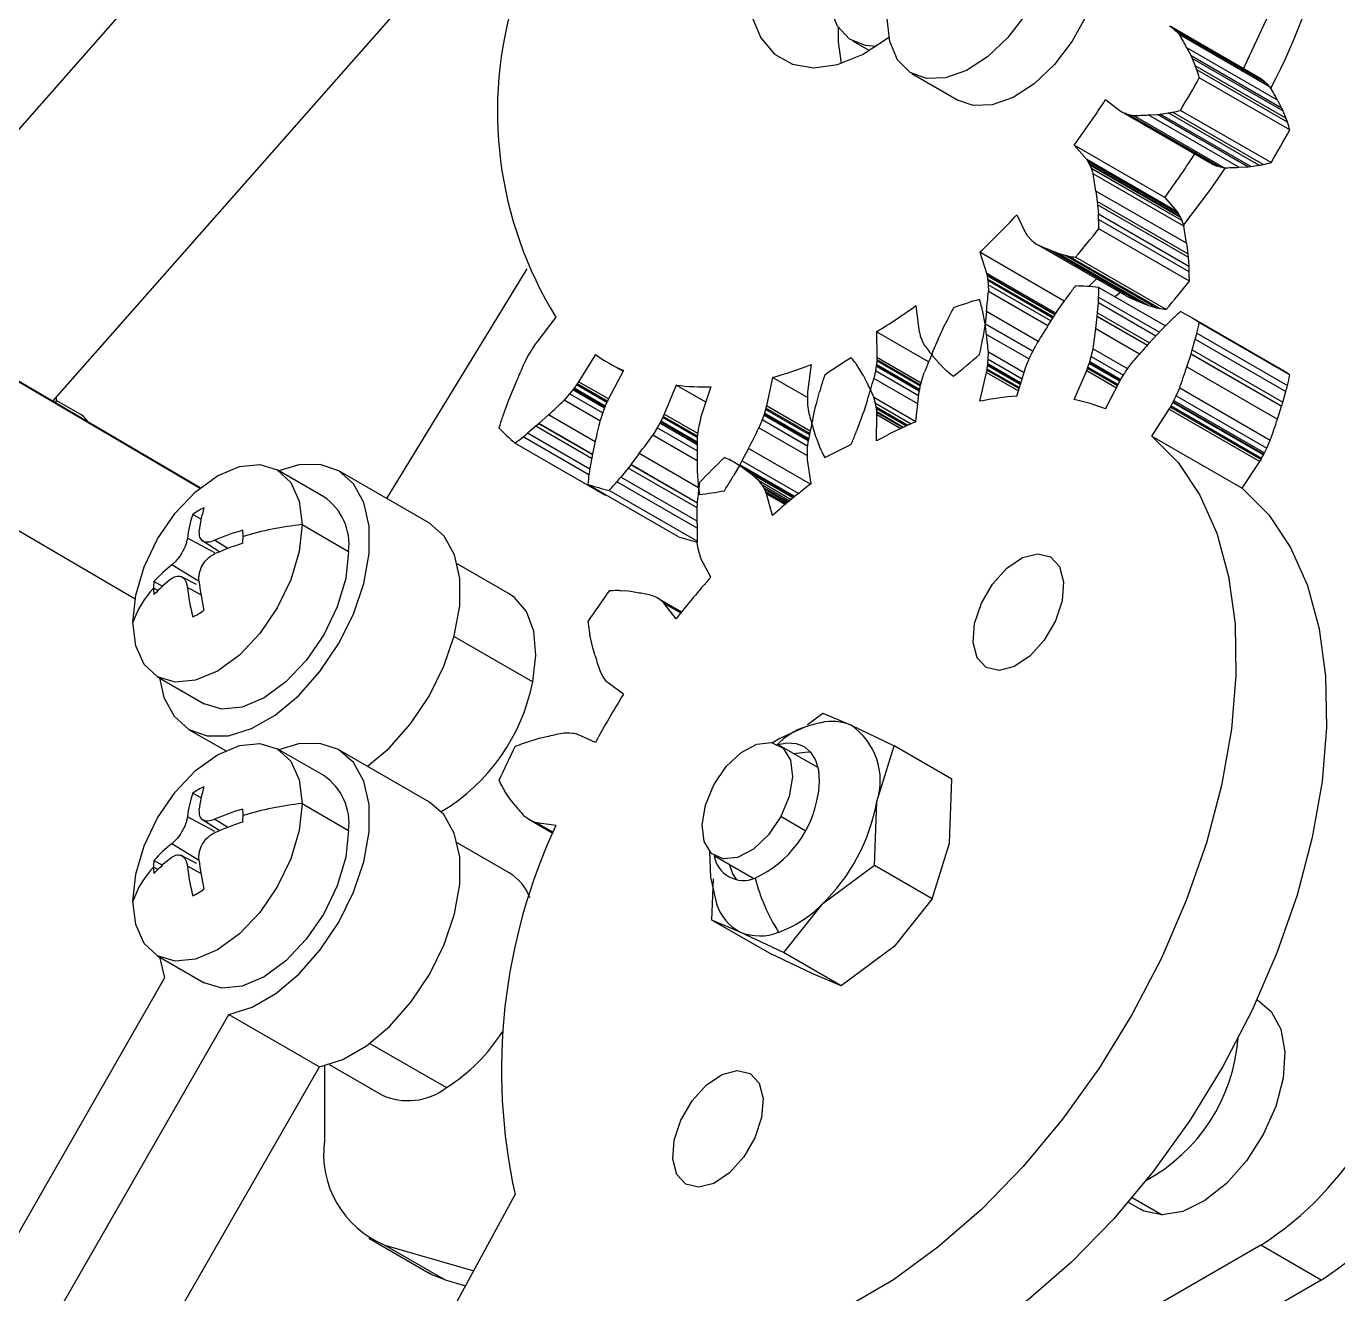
# Model space of a CAD drawing. Header units: millimetres. Extents: x 0 to 841, y 0 to 594.
# Drawn here: x 500.1 to 561.5, y 139 to 198.4 of the extents above; entities that cross this region are included whole.
import ezdxf

# ---------------------------------------------------------------- set-up
doc = ezdxf.new("R2010")
doc.units = ezdxf.units.MM

msp = doc.modelspace()

# ---------------------------------------------------------------- linework, layer by layer
at = {"color": 7, "linetype": 'Continuous', "lineweight": 25}
for p, q in [((512.016, 207.453), (492.911, 185.775)), ((519.964, 201.944), (501.349, 180.824)), ((553.635, 198.402), (553.697, 198.37)), ((553.697, 198.37), (553.726, 198.352)), ((557.94, 195.921), (553.697, 198.37)), ((553.726, 198.352), (553.816, 198.288)), ((557.968, 195.903), (553.726, 198.352)), ((553.816, 198.288), (553.831, 198.276)), ((558.058, 195.839), (553.816, 198.288)), ((553.831, 198.276), (553.862, 198.25)), ((558.074, 195.827), (553.831, 198.276)), ((553.862, 198.25), (553.969, 198.154)), ((558.105, 195.801), (553.862, 198.25)), ((553.969, 198.154), (553.97, 198.153)), ((558.212, 195.705), (553.969, 198.154)), ((553.97, 198.153), (554.133, 197.978)), ((558.213, 195.704), (553.97, 198.153)), ((558.376, 195.529), (554.133, 197.978)), ((538.806, 197.701), (539.602, 197.242)), ((554.467, 197.372), (554.662, 196.999)), ((558.71, 194.923), (554.467, 197.372)), ((554.662, 196.999), (554.664, 196.994)), ((558.905, 194.549), (554.662, 196.999)), ((554.664, 196.994), (554.717, 196.872)), ((558.907, 194.545), (554.664, 196.994)), ((554.717, 196.872), (554.862, 196.528)), ((558.959, 194.423), (554.717, 196.872)), ((559.105, 194.079), (554.862, 196.528)), ((541.597, 196.167), (543.779, 194.908)), ((559.177, 193.886), (554.935, 196.335)), ((559.292, 193.524), (555.049, 195.974)), ((557.94, 195.921), (557.968, 195.903)), ((557.968, 195.903), (558.058, 195.839)), ((558.058, 195.839), (558.074, 195.827)), ((558.074, 195.827), (558.105, 195.801)), ((558.105, 195.801), (558.212, 195.705)), ((558.212, 195.705), (558.213, 195.704)), ((558.213, 195.704), (558.376, 195.529)), ((550.663, 194.951), (551.348, 194.415)), ((558.71, 194.923), (558.905, 194.549)), ((551.348, 194.415), (551.407, 194.378)), ((551.407, 194.378), (551.437, 194.363)), ((555.65, 191.929), (551.407, 194.378)), ((551.437, 194.363), (551.539, 194.319)), ((555.68, 191.913), (551.437, 194.363)), ((551.539, 194.319), (551.557, 194.311)), ((555.781, 191.869), (551.539, 194.319)), ((551.557, 194.311), (551.595, 194.298)), ((555.8, 191.862), (551.557, 194.311)), ((551.595, 194.298), (551.733, 194.255)), ((555.838, 191.849), (551.595, 194.298)), ((551.733, 194.255), (551.734, 194.255)), ((555.975, 191.806), (551.733, 194.255)), ((551.734, 194.255), (551.969, 194.205)), ((555.976, 191.806), (551.734, 194.255)), ((556.211, 191.756), (551.969, 194.205)), ((552.663, 194.228), (553.086, 194.252)), ((556.906, 191.779), (552.663, 194.228)), ((553.086, 194.252), (553.091, 194.252)), ((557.329, 191.802), (553.086, 194.252)), ((553.091, 194.252), (553.224, 194.269)), ((557.334, 191.803), (553.091, 194.252)), ((553.224, 194.269), (553.596, 194.321)), ((557.466, 191.82), (553.224, 194.269)), ((557.838, 191.871), (553.596, 194.321)), ((558.042, 191.907), (553.799, 194.357)), ((558.414, 191.994), (554.171, 194.443)), ((558.905, 194.549), (558.907, 194.545)), ((558.907, 194.545), (558.959, 194.423)), ((558.959, 194.423), (559.105, 194.079)), ((549.187, 192.811), (549.777, 192.137)), ((553.43, 190.362), (549.187, 192.811)), ((549.777, 192.137), (549.82, 192.076)), ((554.02, 189.687), (549.777, 192.137)), ((549.82, 192.076), (549.839, 192.045)), ((554.063, 189.627), (549.82, 192.076)), ((549.839, 192.045), (549.897, 191.938)), ((554.082, 189.595), (549.839, 192.045)), ((549.897, 191.938), (549.907, 191.918)), ((554.14, 189.488), (549.897, 191.938)), ((549.907, 191.918), (549.926, 191.877)), ((554.15, 189.469), (549.907, 191.918)), ((549.926, 191.877), (549.99, 191.728)), ((554.169, 189.428), (549.926, 191.877)), ((549.99, 191.728), (549.991, 191.727)), ((554.233, 189.279), (549.99, 191.728)), ((549.991, 191.727), (550.081, 191.468)), ((554.233, 189.278), (549.991, 191.727)), ((555.65, 191.929), (555.68, 191.913)), ((555.68, 191.913), (555.781, 191.869)), ((555.781, 191.869), (555.8, 191.862)), ((555.8, 191.862), (555.838, 191.849)), ((555.838, 191.849), (555.975, 191.806)), ((555.975, 191.806), (555.976, 191.806)), ((555.976, 191.806), (556.211, 191.756)), ((556.906, 191.779), (557.329, 191.802)), ((557.329, 191.802), (557.334, 191.803)), ((557.334, 191.803), (557.466, 191.82)), ((557.466, 191.82), (557.838, 191.871)), ((554.324, 189.018), (550.081, 191.468)), ((550.207, 190.665), (550.276, 190.175)), ((554.45, 188.216), (550.207, 190.665)), ((508.245, 176.738), (486.036, 189.769)), ((550.276, 190.175), (550.276, 190.169)), ((554.518, 187.726), (550.276, 190.175)), ((550.276, 190.169), (550.289, 190.013)), ((554.519, 187.72), (550.276, 190.169)), ((550.289, 190.013), (550.324, 189.576)), ((554.532, 187.564), (550.289, 190.013)), ((553.43, 190.362), (554.02, 189.687)), ((546.502, 189.548), (546.932, 188.68)), ((554.567, 187.126), (550.324, 189.576)), ((554.579, 186.885), (550.337, 189.334)), ((554.02, 189.687), (554.063, 189.627)), ((554.063, 189.627), (554.082, 189.595)), ((554.082, 189.595), (554.14, 189.488)), ((554.14, 189.488), (554.15, 189.469)), ((554.15, 189.469), (554.169, 189.428)), ((554.169, 189.428), (554.233, 189.279)), ((554.233, 189.279), (554.233, 189.278)), ((554.233, 189.278), (554.324, 189.018)), ((546.932, 188.68), (546.972, 188.614)), ((546.972, 188.614), (546.992, 188.586)), ((546.992, 188.586), (547.065, 188.496)), ((554.585, 186.44), (550.343, 188.889)), ((547.065, 188.496), (547.078, 188.48)), ((547.078, 188.48), (547.106, 188.45)), ((547.106, 188.45), (547.208, 188.347)), ((547.208, 188.347), (547.209, 188.347)), ((547.209, 188.347), (547.389, 188.196)), ((551.632, 185.747), (547.389, 188.196)), ((547.963, 187.939), (548.315, 187.793)), ((552.206, 185.49), (547.963, 187.939)), ((554.45, 188.216), (554.518, 187.726)), ((508.273, 176.761), (490.279, 187.319)), ((544.772, 187.793), (545.09, 186.811)), ((548.729, 185.509), (544.772, 187.793)), ((548.315, 187.793), (548.32, 187.791)), ((552.558, 185.344), (548.315, 187.793)), ((548.32, 187.791), (548.432, 187.757)), ((552.562, 185.342), (548.32, 187.791)), ((548.432, 187.757), (548.749, 187.662)), ((552.675, 185.307), (548.432, 187.757)), ((552.992, 185.212), (548.749, 187.662)), ((553.167, 185.169), (548.925, 187.618)), ((553.493, 185.113), (549.25, 187.562)), ((554.518, 187.726), (554.519, 187.72)), ((554.519, 187.72), (554.532, 187.564)), ((554.532, 187.564), (554.567, 187.126)), ((517.003, 176.258), (523.581, 187.02)), ((545.09, 186.811), (545.111, 186.727)), ((548.336, 184.937), (545.09, 186.811)), ((545.111, 186.727), (545.119, 186.685)), ((548.302, 184.885), (545.111, 186.727)), ((545.119, 186.685), (545.14, 186.543)), ((548.284, 184.857), (545.119, 186.685)), ((545.14, 186.543), (545.143, 186.518)), ((545.143, 186.518), (545.149, 186.465)), ((548.213, 184.746), (545.143, 186.518)), ((545.149, 186.465), (545.165, 186.275)), ((548.19, 184.709), (545.149, 186.465)), ((545.165, 186.275), (545.165, 186.273)), ((548.106, 184.577), (545.165, 186.275)), ((545.165, 186.273), (545.176, 185.951)), ((548.105, 184.576), (545.165, 186.273)), ((550.343, 186.15), (553.468, 184.346)), ((547.958, 184.345), (545.176, 185.951)), ((548.432, 185.077), (548.749, 185.538)), ((551.342, 185.914), (551.113, 185.705)), ((552.206, 185.49), (552.558, 185.344)), ((541.777, 185.295), (541.918, 184.164)), ((544.992, 184.595), (544.913, 185)), ((545.083, 185.017), (545.02, 184.45)), ((547.963, 184.354), (548.315, 184.906)), ((548.315, 184.906), (548.32, 184.913)), ((548.32, 184.913), (548.432, 185.077)), ((550.276, 184.794), (550.289, 184.965)), ((550.289, 184.965), (550.324, 185.443)), ((552.558, 185.344), (552.562, 185.342)), ((552.562, 185.342), (552.675, 185.307)), ((552.675, 185.307), (552.992, 185.212)), ((483.024, 184.579), (505.221, 171.555)), ((524.926, 184.758), (524.03, 183.591)), ((542.921, 183.932), (543.157, 184.438)), ((544.992, 184.267), (544.913, 183.771)), ((545.019, 184.45), (544.992, 184.595)), ((545.019, 184.443), (544.992, 184.267)), ((545.02, 184.45), (545.019, 184.443)), ((545.02, 184.444), (545.019, 184.45)), ((547.252, 183.161), (545.02, 184.45)), ((545.083, 183.95), (545.02, 184.444)), ((545.02, 184.444), (547.25, 183.157)), ((550.207, 184.218), (550.276, 184.788)), ((550.276, 184.788), (550.276, 184.794)), ((550.276, 184.794), (552.619, 183.442)), ((550.276, 184.788), (552.615, 183.437)), ((553.224, 184.097), (553.596, 184.475)), ((558.786, 182.364), (554.543, 184.813)), ((555.049, 184.5), (559.292, 182.051)), ((539.933, 184.067), (539.954, 182.858)), ((542.376, 182.657), (539.933, 184.067)), ((541.918, 184.164), (541.934, 184.077)), ((541.934, 184.077), (541.944, 184.036)), ((541.944, 184.036), (541.981, 183.908)), ((541.981, 183.908), (541.988, 183.886)), ((541.988, 183.886), (542.004, 183.841)), ((542.004, 183.841), (542.063, 183.687)), ((542.063, 183.687), (542.063, 183.685)), ((542.063, 183.685), (542.174, 183.447)), ((542.581, 183.149), (542.834, 183.744)), ((542.834, 183.744), (542.837, 183.751)), ((542.837, 183.751), (542.921, 183.932)), ((552.663, 183.491), (553.086, 183.956)), ((553.086, 183.956), (553.091, 183.961)), ((553.091, 183.961), (553.224, 184.097)), ((554.717, 183.218), (554.862, 183.73)), ((554.862, 183.73), (559.105, 181.28)), ((554.935, 184.006), (559.177, 181.557)), ((523.772, 183.196), (523.648, 182.984)), ((523.808, 183.255), (523.772, 183.196)), ((523.826, 183.284), (523.808, 183.255)), ((523.928, 183.444), (523.826, 183.284)), ((523.96, 183.492), (523.928, 183.444)), ((524.03, 183.591), (523.96, 183.492)), ((526.776, 183.001), (525.991, 181.729)), ((545.165, 182.788), (545.176, 183.123)), ((545.176, 183.123), (546.849, 182.158)), ((547.106, 182.852), (547.208, 183.073)), ((547.208, 183.073), (547.209, 183.075)), ((547.209, 183.075), (547.389, 183.433)), ((549.991, 182.907), (550.081, 183.27)), ((550.081, 183.27), (551.697, 182.338)), ((554.467, 182.429), (554.662, 183.028)), ((554.662, 183.028), (554.664, 183.035)), ((554.662, 183.028), (558.905, 180.579)), ((554.664, 183.035), (554.717, 183.218)), ((554.664, 183.035), (558.907, 180.586)), ((554.717, 183.218), (558.959, 180.769)), ((523.647, 182.983), (523.455, 182.63)), ((523.648, 182.984), (523.647, 182.983)), ((527.358, 182.631), (528.071, 182.22)), ((536.872, 182.536), (536.711, 181.235)), ((539.252, 182.138), (539.067, 182.438)), ((539.918, 182.453), (539.884, 182.237)), ((539.926, 182.513), (539.918, 182.453)), ((541.94, 181.285), (539.918, 182.453)), ((539.929, 182.543), (539.926, 182.513)), ((541.952, 181.343), (539.926, 182.513)), ((539.946, 182.707), (539.929, 182.543)), ((539.95, 182.756), (539.946, 182.707)), ((541.993, 181.526), (539.946, 182.707)), ((539.954, 182.858), (539.95, 182.756)), ((542.004, 181.571), (539.95, 182.756)), ((542.028, 181.661), (539.954, 182.858)), ((542.581, 182.93), (542.834, 182.626)), ((542.834, 182.626), (542.837, 182.623)), ((542.837, 182.623), (542.921, 182.539)), ((542.921, 182.539), (543.157, 182.305)), ((545.119, 182.323), (545.14, 182.489)), ((545.14, 182.489), (545.143, 182.519)), ((545.143, 182.519), (545.149, 182.578)), ((545.143, 182.519), (546.682, 181.63)), ((545.149, 182.578), (545.165, 182.787)), ((545.149, 182.578), (546.699, 181.683)), ((545.165, 182.787), (545.165, 182.788)), ((545.165, 182.788), (546.758, 181.869)), ((545.165, 182.787), (546.757, 181.868)), ((546.502, 181.057), (546.932, 182.422)), ((546.932, 182.422), (546.972, 182.533)), ((546.972, 182.533), (546.992, 182.586)), ((546.992, 182.586), (547.065, 182.759)), ((547.065, 182.759), (547.078, 182.79)), ((547.078, 182.79), (547.106, 182.852)), ((549.82, 182.361), (549.839, 182.414)), ((549.839, 182.414), (549.897, 182.588)), ((549.839, 182.414), (551.251, 181.599)), ((549.897, 182.588), (549.907, 182.619)), ((549.907, 182.619), (549.926, 182.682)), ((549.907, 182.619), (551.348, 181.787)), ((549.926, 182.682), (549.99, 182.905)), ((549.926, 182.682), (551.38, 181.842)), ((549.99, 182.905), (549.991, 182.907)), ((549.99, 182.905), (551.497, 182.035)), ((549.991, 182.907), (551.497, 182.037)), ((551.595, 182.188), (551.733, 182.389)), ((551.733, 182.389), (551.734, 182.391)), ((551.734, 182.391), (551.969, 182.712)), ((554.467, 182.429), (558.71, 179.98)), ((528.091, 182.256), (527.39, 180.936)), ((535.063, 181.935), (534.785, 180.596)), ((536.701, 180.99), (535.063, 181.935)), ((539.318, 182.03), (539.252, 182.138)), ((539.32, 182.026), (539.318, 182.03)), ((539.511, 181.647), (539.32, 182.026)), ((539.884, 182.235), (539.815, 181.876)), ((541.868, 180.691), (539.815, 181.876)), ((539.884, 182.237), (539.884, 182.235)), ((541.909, 181.068), (539.884, 182.237)), ((541.909, 181.067), (539.884, 182.235)), ((542.004, 181.571), (542.063, 181.793)), ((542.063, 181.795), (542.174, 182.162)), ((542.063, 181.793), (542.063, 181.795)), ((544.772, 180.815), (545.09, 182.164)), ((545.09, 182.164), (545.111, 182.272)), ((545.09, 182.164), (546.58, 181.304)), ((545.111, 182.272), (545.119, 182.323)), ((545.111, 182.272), (546.612, 181.406)), ((545.119, 182.323), (546.627, 181.453)), ((549.187, 180.895), (549.777, 182.25)), ((549.777, 182.25), (549.82, 182.361)), ((549.777, 182.25), (551.172, 181.445)), ((549.82, 182.361), (551.226, 181.549)), ((550.663, 180.458), (551.348, 181.785)), ((551.348, 181.785), (551.407, 181.891)), ((551.407, 181.891), (551.437, 181.941)), ((551.437, 181.941), (551.539, 182.102)), ((551.539, 182.102), (551.557, 182.131)), ((551.557, 182.131), (551.595, 182.188)), ((523.032, 181.645), (522.782, 181.049)), ((525.564, 181.162), (525.31, 180.868)), ((525.565, 181.164), (525.564, 181.162)), ((527.112, 180.269), (525.564, 181.162)), ((525.715, 181.35), (525.565, 181.164)), ((527.112, 180.27), (525.565, 181.164)), ((525.757, 181.404), (525.715, 181.35)), ((527.197, 180.495), (525.715, 181.35)), ((525.778, 181.43), (525.757, 181.404)), ((527.222, 180.558), (525.757, 181.404)), ((525.89, 181.581), (525.778, 181.43)), ((525.923, 181.628), (525.89, 181.581)), ((527.308, 180.763), (525.89, 181.581)), ((525.991, 181.729), (525.923, 181.628)), ((527.331, 180.815), (525.923, 181.628)), ((527.384, 180.924), (525.991, 181.729)), ((530.555, 181.57), (530.001, 180.209)), ((531.944, 180.768), (530.555, 181.57)), ((532.183, 181.495), (531.734, 180.129)), ((536.711, 181.235), (536.703, 181.132)), ((537.135, 180.753), (537.272, 181.263)), ((541.918, 181.148), (541.934, 181.255)), ((541.934, 181.255), (541.944, 181.307)), ((541.944, 181.307), (541.981, 181.478)), ((541.981, 181.478), (541.988, 181.508)), ((541.988, 181.508), (542.004, 181.571)), ((553.97, 181.074), (554.133, 181.438)), ((554.133, 181.438), (558.376, 178.989)), ((558.959, 180.769), (559.105, 181.28)), ((502.679, 180.19), (501.532, 180.852)), ((522.71, 180.859), (522.517, 180.346)), ((522.78, 181.042), (522.71, 180.859)), ((522.782, 181.049), (522.78, 181.042)), ((526.987, 179.899), (525.31, 180.868)), ((527.227, 180.571), (527.202, 180.508)), ((527.24, 180.602), (527.227, 180.571)), ((527.313, 180.775), (527.24, 180.602)), ((527.337, 180.827), (527.313, 180.775)), ((527.39, 180.936), (527.337, 180.827)), ((534.785, 180.596), (534.757, 180.486)), ((536.831, 179.414), (534.785, 180.596)), ((536.702, 181.083), (536.701, 180.927)), ((536.701, 180.927), (536.701, 180.9)), ((536.701, 180.9), (536.703, 180.844)), ((536.703, 181.132), (536.702, 181.083)), ((536.703, 180.844), (536.713, 180.65)), ((536.713, 180.65), (536.713, 180.649)), ((536.713, 180.649), (536.746, 180.341)), ((536.953, 179.973), (537.086, 180.564)), ((537.086, 180.564), (537.087, 180.571)), ((537.087, 180.571), (537.135, 180.753)), ((539.511, 180.887), (539.32, 180.288)), ((539.884, 180.729), (539.815, 181.008)), ((539.815, 181.008), (541.779, 179.873)), ((539.884, 180.728), (539.884, 180.729)), ((539.884, 180.729), (541.56, 179.762)), ((539.918, 180.55), (539.884, 180.728)), ((539.884, 180.728), (541.559, 179.761)), ((539.926, 180.5), (539.918, 180.55)), ((539.918, 180.55), (541.405, 179.692)), ((541.777, 179.856), (541.918, 181.148)), ((553.635, 180.439), (553.697, 180.543)), ((553.697, 180.543), (553.726, 180.594)), ((553.697, 180.543), (557.94, 178.094)), ((553.726, 180.594), (553.816, 180.762)), ((553.726, 180.594), (557.968, 178.144)), ((553.816, 180.762), (553.831, 180.792)), ((553.816, 180.762), (558.058, 178.312)), ((553.831, 180.792), (553.862, 180.853)), ((553.831, 180.792), (558.074, 178.342)), ((553.862, 180.853), (553.969, 181.073)), ((553.862, 180.853), (558.105, 178.404)), ((553.969, 181.073), (553.97, 181.074)), ((553.969, 181.073), (558.212, 178.623)), ((553.97, 181.074), (558.213, 178.625)), ((558.71, 179.98), (558.905, 180.579)), ((558.905, 180.579), (558.907, 180.586)), ((558.907, 180.586), (558.959, 180.769)), ((524.578, 180.177), (524.133, 179.766)), ((527.117, 180.283), (526.991, 179.915)), ((527.202, 180.508), (527.117, 180.285)), ((527.117, 180.285), (527.117, 180.283)), ((529.926, 180.047), (529.839, 179.878)), ((529.951, 180.099), (529.926, 180.047)), ((531.544, 179.114), (529.926, 180.047)), ((530.001, 180.209), (529.951, 180.099)), ((531.55, 179.176), (529.951, 180.099)), ((531.568, 179.304), (530.001, 180.209)), ((531.689, 179.966), (531.65, 179.795)), ((531.702, 180.019), (531.689, 179.966)), ((531.734, 180.129), (531.702, 180.019)), ((534.576, 179.939), (534.431, 179.573)), ((534.656, 180.165), (534.576, 179.941)), ((534.576, 179.941), (534.576, 179.939)), ((536.718, 178.705), (534.576, 179.941)), ((536.718, 178.703), (534.576, 179.939)), ((534.678, 180.228), (534.656, 180.165)), ((536.742, 178.961), (534.656, 180.165)), ((534.688, 180.259), (534.678, 180.228)), ((536.752, 179.031), (534.678, 180.228)), ((534.742, 180.433), (534.688, 180.259)), ((534.757, 180.486), (534.742, 180.433)), ((536.796, 179.247), (534.742, 180.433)), ((536.808, 179.302), (534.757, 180.486)), ((539.252, 180.098), (539.067, 179.584)), ((539.318, 180.281), (539.252, 180.098)), ((539.32, 180.288), (539.318, 180.281)), ((539.929, 180.474), (539.926, 180.5)), ((539.926, 180.5), (541.36, 179.672)), ((539.946, 180.33), (539.929, 180.474)), ((539.933, 178.954), (539.954, 180.188)), ((539.95, 180.285), (539.946, 180.33)), ((539.946, 180.33), (541.207, 179.602)), ((539.954, 180.188), (539.95, 180.285)), ((539.95, 180.285), (541.166, 179.583)), ((539.954, 180.188), (541.076, 179.54)), ((552.822, 179.187), (553.635, 180.439)), ((553.635, 180.439), (557.877, 177.99)), ((523.99, 179.644), (523.602, 179.315)), ((524.128, 179.762), (523.99, 179.644)), ((524.133, 179.766), (524.128, 179.762)), ((526.631, 178.317), (524.128, 179.762)), ((526.632, 178.324), (524.133, 179.766)), ((529.67, 179.572), (529.462, 179.227)), ((529.671, 179.573), (529.67, 179.572)), ((531.535, 178.495), (529.67, 179.572)), ((529.791, 179.787), (529.671, 179.573)), ((531.535, 178.497), (529.671, 179.573)), ((529.824, 179.848), (529.791, 179.787)), ((531.538, 178.779), (529.791, 179.787)), ((529.839, 179.878), (529.824, 179.848)), ((531.539, 178.858), (529.824, 179.848)), ((531.593, 179.483), (531.544, 179.131)), ((531.632, 179.703), (531.593, 179.485)), ((531.593, 179.485), (531.593, 179.483)), ((531.644, 179.764), (531.632, 179.703)), ((531.65, 179.795), (531.644, 179.764)), ((536.701, 178.262), (534.431, 179.573)), ((536.953, 179.607), (537.086, 179.17)), ((527.25, 176.403), (523.008, 178.852)), ((526.766, 178.938), (526.637, 178.348)), ((531.536, 178.03), (529.462, 179.227)), ((536.713, 178.655), (536.746, 179)), ((537.086, 179.17), (537.087, 179.165)), ((537.087, 179.165), (537.135, 179.038)), ((537.135, 179.038), (537.272, 178.686)), ((552.822, 179.187), (557.064, 176.738)), ((558.213, 178.625), (558.376, 178.989)), ((526.604, 178.163), (526.516, 177.664)), ((526.636, 178.341), (526.604, 178.163)), ((526.637, 178.348), (526.636, 178.341)), ((528.825, 178.364), (528.436, 177.847)), ((531.535, 178.239), (531.537, 177.704)), ((533.941, 178.607), (533.639, 178.026)), ((536.701, 178.39), (536.703, 178.447)), ((536.701, 178.362), (536.701, 178.39)), ((536.702, 178.207), (536.701, 178.362)), ((536.703, 178.16), (536.702, 178.207)), ((536.703, 178.447), (536.713, 178.653)), ((536.711, 178.066), (536.703, 178.16)), ((536.713, 178.653), (536.713, 178.655)), ((557.877, 177.99), (557.94, 178.094)), ((557.94, 178.094), (557.968, 178.144)), ((557.968, 178.144), (558.058, 178.312)), ((558.058, 178.312), (558.074, 178.342)), ((558.074, 178.342), (558.105, 178.404)), ((558.105, 178.404), (558.212, 178.623)), ((558.212, 178.623), (558.213, 178.625)), ((514.06, 176.34), (511.879, 177.6)), ((519.003, 175.104), (514.76, 177.553)), ((528.308, 177.688), (527.962, 177.262)), ((528.431, 177.841), (528.308, 177.688)), ((528.436, 177.847), (528.431, 177.841)), ((531.559, 176.036), (528.431, 177.841)), ((531.559, 176.044), (528.436, 177.847)), ((531.537, 177.704), (531.537, 177.698)), ((531.537, 177.698), (531.546, 177.539)), ((531.546, 177.539), (531.571, 177.096)), ((533.537, 177.792), (533.26, 177.963)), ((533.537, 177.844), (533.26, 177.354)), ((533.635, 178.019), (533.537, 177.844)), ((533.635, 177.731), (533.537, 177.792)), ((533.639, 178.026), (533.635, 178.019)), ((536.282, 176.491), (533.635, 178.019)), ((533.639, 177.728), (533.635, 177.731)), ((533.635, 177.731), (536.074, 176.323)), ((536.288, 176.496), (533.639, 178.026)), ((533.941, 177.495), (533.639, 177.728)), ((533.639, 177.728), (536.073, 176.323)), ((536.872, 176.951), (536.711, 178.066)), ((557.064, 176.738), (557.877, 177.99)), ((530.661, 174.471), (526.418, 176.92)), ((534.576, 176.896), (534.431, 177.096)), ((534.431, 177.096), (535.948, 176.22)), ((534.576, 176.895), (534.576, 176.896)), ((534.576, 176.896), (535.865, 176.152)), ((534.656, 176.763), (534.576, 176.895)), ((534.576, 176.895), (535.865, 176.151)), ((531.543, 174.261), (527.421, 176.641)), ((531.546, 175.798), (531.571, 176.271)), ((534.678, 176.725), (534.656, 176.763)), ((534.656, 176.763), (535.804, 176.101)), ((534.688, 176.706), (534.678, 176.725)), ((534.678, 176.725), (535.786, 176.086)), ((534.742, 176.594), (534.688, 176.706)), ((534.757, 176.559), (534.742, 176.594)), ((534.742, 176.594), (535.719, 176.03)), ((534.785, 176.481), (534.757, 176.559)), ((534.757, 176.559), (535.701, 176.014)), ((535.063, 175.463), (534.785, 176.481)), ((534.785, 176.481), (535.657, 175.977)), ((531.537, 175.629), (531.546, 175.798)), ((531.537, 175.623), (531.537, 175.629)), ((508.333, 175.278), (507.92, 175.514)), ((513.039, 175.036), (515.22, 173.776)), ((531.535, 175.086), (531.537, 175.623)), ((508.341, 174.305), (509.186, 173.768)), ((531.593, 173.908), (531.544, 174.204)), ((531.593, 173.907), (531.593, 173.908)), ((531.632, 173.734), (531.593, 173.907)), ((522.745, 171.788), (520.306, 173.197)), ((531.644, 173.686), (531.632, 173.734)), ((531.65, 173.664), (531.644, 173.686)), ((531.689, 173.537), (531.65, 173.664)), ((531.702, 173.499), (531.689, 173.537)), ((531.734, 173.425), (531.702, 173.499)), ((532.183, 172.578), (531.734, 173.425)), ((508.101, 172.226), (507.391, 172.596)), ((506.519, 172.131), (506.105, 172.371)), ((528.308, 171.911), (527.962, 171.938)), ((528.431, 171.9), (528.308, 171.911)), ((528.436, 171.9), (528.431, 171.9)), ((528.825, 171.832), (528.436, 171.9)), ((529.67, 171.599), (529.462, 171.704)), ((529.671, 171.599), (529.67, 171.599)), ((529.791, 171.524), (529.671, 171.599)), ((529.671, 171.599), (530.807, 170.943)), ((529.824, 171.501), (529.791, 171.524)), ((529.791, 171.524), (530.803, 170.939)), ((529.839, 171.489), (529.824, 171.501)), ((529.824, 171.501), (530.802, 170.937)), ((529.926, 171.42), (529.839, 171.489)), ((529.951, 171.397), (529.926, 171.42)), ((529.926, 171.42), (530.79, 170.922)), ((530.001, 171.345), (529.951, 171.397)), ((529.951, 171.397), (530.785, 170.916)), ((530.555, 170.624), (530.001, 171.345)), ((530.001, 171.345), (530.772, 170.9)), ((526.604, 169.468), (526.516, 169.866)), ((526.636, 169.327), (526.604, 169.468)), ((526.637, 169.321), (526.636, 169.327)), ((526.766, 168.881), (526.637, 169.321)), ((506.279, 167.9), (508.461, 166.641)), ((527.117, 167.941), (526.991, 168.163)), ((527.117, 167.94), (527.117, 167.941)), ((527.202, 167.814), (527.117, 167.94)), ((527.227, 167.78), (527.202, 167.814)), ((527.24, 167.764), (527.227, 167.78)), ((527.313, 167.676), (527.24, 167.764)), ((527.337, 167.65), (527.313, 167.676)), ((527.39, 167.603), (527.337, 167.65)), ((528.091, 167.092), (527.39, 167.603)), ((536.699, 165.664), (537.418, 166.197)), ((537.418, 166.197), (538.744, 165.634)), ((507.761, 165.428), (509.451, 164.452)), ((525.564, 165.268), (525.31, 165.27)), ((525.565, 165.268), (525.564, 165.268)), ((525.715, 165.255), (525.565, 165.268)), ((525.757, 165.251), (525.715, 165.255)), ((525.778, 165.247), (525.757, 165.251)), ((525.89, 165.226), (525.778, 165.247)), ((525.923, 165.217), (525.89, 165.226)), ((525.991, 165.195), (525.923, 165.217)), ((526.776, 164.83), (525.991, 165.195)), ((538.744, 165.634), (540.765, 164.671)), ((523.99, 164.97), (523.602, 164.851)), ((524.128, 165.011), (523.99, 164.97)), ((524.133, 165.012), (524.128, 165.011)), ((524.578, 165.115), (524.133, 165.012)), ((537.194, 163.653), (535.388, 164.695)), ((539.957, 162.068), (540.765, 164.671)), ((543.464, 163.112), (540.765, 164.671)), ((514.06, 163.276), (511.879, 164.535)), ((519.003, 162.039), (514.76, 164.488)), ((543.351, 160.108), (543.464, 163.112)), ((508.333, 162.213), (507.92, 162.45)), ((522.71, 162.277), (522.517, 162.567)), ((522.78, 162.174), (522.71, 162.277)), ((522.782, 162.17), (522.78, 162.174)), ((523.032, 161.862), (522.782, 162.17)), ((513.039, 161.971), (515.22, 160.712)), ((539.844, 159.064), (539.957, 162.068)), ((508.341, 161.24), (509.186, 160.703)), ((523.647, 161.235), (523.455, 161.366)), ((523.648, 161.234), (523.647, 161.235)), ((523.772, 161.166), (523.648, 161.234)), ((523.648, 161.234), (524.781, 160.58)), ((523.808, 161.148), (523.772, 161.166)), ((523.772, 161.166), (524.782, 160.583)), ((523.826, 161.14), (523.808, 161.148)), ((523.808, 161.148), (524.783, 160.585)), ((523.928, 161.098), (523.826, 161.14)), ((523.96, 161.087), (523.928, 161.098)), ((523.928, 161.098), (524.79, 160.601)), ((524.03, 161.069), (523.96, 161.087)), ((523.96, 161.087), (524.792, 160.607)), ((524.926, 160.936), (524.03, 161.069)), ((524.03, 161.069), (524.799, 160.625)), ((522.745, 158.724), (520.306, 160.132)), ((542.544, 157.505), (543.351, 160.108)), ((506.519, 159.066), (506.105, 159.307)), ((508.101, 159.161), (507.391, 159.532)), ((532.388, 159.499), (534.194, 158.456)), ((539.844, 159.064), (537.363, 157.224)), ((542.544, 157.505), (539.844, 159.064)), ((532.231, 156.51), (532.303, 158.435)), ((537.363, 157.224), (535.577, 154.983)), ((542.544, 157.505), (540.757, 155.265)), ((534.93, 154.951), (532.231, 156.51)), ((533.557, 155.947), (532.231, 156.51)), ((535.577, 154.983), (533.557, 155.947)), ((506.279, 154.835), (508.461, 153.576)), ((506.36, 154.788), (506.605, 153.797)), ((536.951, 153.988), (534.93, 154.951)), ((538.277, 153.425), (535.577, 154.983)), ((540.757, 155.265), (538.277, 153.425)), ((506.605, 153.797), (483.024, 112.736)), ((538.277, 153.425), (536.951, 153.988)), ((557.901, 152.658), (557.74, 152.751)), ((486.036, 111.024), (509.617, 152.085)), ((509.617, 152.085), (513.859, 149.636)), ((490.279, 108.575), (513.859, 149.636)), ((514.089, 149.683), (514.089, 146.179)), ((514.306, 149.739), (516.746, 148.331)), ((505.561, 111.409), (523.013, 143.656)), ((551.721, 143.293), (552.301, 142.958)), ((516.16, 141.601), (518.989, 139.968)), ((516.917, 141.279), (521.077, 140.078)), ((516.917, 141.279), (519.746, 139.647)), ((557.929, 141.276), (538.13, 129.846)), ((560.758, 139.643), (557.929, 141.276)), ((519.746, 139.647), (520.695, 139.372)), ((560.758, 139.643), (540.959, 128.213))]:
    msp.add_line(p, q, dxfattribs=at)
at = {"color": 8, "linetype": 'Continuous', "lineweight": 25}
for p, q in [((548.224, 184.763), (545.14, 186.543)), ((550.337, 185.699), (553.183, 184.055)), ((547.504, 183.62), (545.083, 185.017)), ((550.289, 184.965), (552.725, 183.559)), ((550.324, 185.443), (553.022, 183.885)), ((545.083, 183.95), (547.081, 182.797)), ((550.207, 184.218), (552.254, 183.036)), ((541.958, 181.371), (539.929, 182.543)), ((545.14, 182.489), (546.674, 181.604)), ((549.897, 182.588), (551.334, 181.758)), ((527.234, 180.589), (525.778, 181.43)), ((526.761, 178.916), (524.578, 180.177)), ((536.759, 179.064), (534.688, 180.259)), ((539.929, 180.474), (541.337, 179.662)), ((526.512, 177.636), (523.602, 179.315)), ((526.599, 178.137), (523.99, 179.644)), ((531.539, 178.897), (529.839, 179.878)), ((526.471, 177.365), (523.391, 179.143)), ((531.603, 176.76), (528.825, 178.364)), ((536.845, 176.931), (533.941, 178.607)), ((531.547, 175.819), (528.308, 177.688)), ((536.114, 176.356), (533.537, 177.844)), ((533.537, 177.792), (536.077, 176.326)), ((533.941, 177.495), (536.031, 176.289)), ((531.535, 174.863), (527.772, 177.035)), ((531.535, 175.199), (527.962, 177.262)), ((534.688, 176.706), (535.776, 176.077)), ((508.951, 173.716), (507.67, 174.405)), ((509.558, 173.916), (508.936, 174.3)), ((508.186, 172.387), (506.948, 173.152)), ((506.289, 171.949), (506.088, 172.057)), ((508.306, 171.75), (507.67, 172.092)), ((529.839, 171.489), (530.8, 170.935)), ((520.16, 169.795), (523.84, 167.671)), ((508.951, 160.651), (507.67, 161.34)), ((509.558, 160.851), (508.936, 161.235)), ((523.826, 161.14), (524.784, 160.587)), ((536.597, 160.696), (535.457, 161.354)), ((508.186, 159.323), (506.948, 160.087)), ((506.289, 158.884), (506.088, 158.992)), ((508.306, 158.685), (507.67, 159.027)), ((516.218, 150.734), (519.805, 148.663)), ((551.903, 143.508), (553.309, 142.696))]:
    msp.add_line(p, q, dxfattribs=at)
at = {"color": 7, "linetype": 'Continuous', "lineweight": 25, "flags": 128}
for points in [[(557.064, 196.265), (558.302, 198.937), (559.324, 201.644), (560.116, 204.346), (560.665, 207.002), (560.965, 209.574), (561.009, 212.023), (560.799, 214.313), (560.336, 216.409), (559.627, 218.282), (558.684, 219.902), (557.52, 221.247), (556.152, 222.296), (555.974, 222.402)], [(535.525, 206.018), (534.786, 204.525), (534.254, 202.998), (533.953, 201.504), (533.897, 200.107), (534.088, 198.87), (534.517, 197.845), (535.166, 197.078), (536.006, 196.602), (537.001, 196.438), (538.107, 196.593), (539.276, 197.061), (540.456, 197.821), (540.516, 197.867)], [(539.921, 197.44), (539.428, 197.475), (538.674, 197.785), (538.104, 198.395), (537.754, 199.266), (537.647, 200.343), (537.788, 201.559), (538.169, 202.838), (538.766, 204.098), (539.541, 205.261)], [(549.378, 204.607), (549.782, 204.295), (550.26, 203.566), (550.507, 202.598), (550.507, 201.452), (550.26, 200.2), (549.782, 198.919), (549.102, 197.691), (548.264, 196.593), (547.32, 195.694), (546.33, 195.05), (545.355, 194.702), (544.457, 194.672), (543.779, 194.908)], [(546.921, 198.951), (546.083, 197.853), (545.139, 196.953), (544.148, 196.31), (543.173, 195.961), (542.275, 195.931), (541.51, 196.22), (540.927, 196.811), (540.562, 197.665), (540.437, 198.731)], [(538.137, 198.344), (538.14, 197.658), (538.275, 196.643)], [(556.262, 191.756), (555.576, 190.754), (554.303, 189.078)], [(501.525, 180.721), (501.537, 180.961), (501.539, 181.038)], [(503.051, 179.825), (502.804, 180.105), (502.679, 180.19)], [(552.822, 179.187), (554.059, 177.944), (555.081, 176.417), (555.873, 174.63), (556.423, 172.608), (556.722, 170.382), (556.767, 167.985), (556.556, 165.452), (556.093, 162.821), (555.385, 160.13), (554.441, 157.42), (553.277, 154.732), (551.91, 152.104), (550.358, 149.576), (548.647, 147.185), (546.8, 144.966), (544.846, 142.954), (542.814, 141.177), (540.732, 139.661), (538.634, 138.43), (536.548, 137.502), (534.508, 136.889)], [(505.119, 170.464), (505.254, 171.725), (505.65, 173.056), (506.279, 174.367), (507.099, 175.567), (508.054, 176.575), (509.079, 177.322), (510.104, 177.758), (511.059, 177.853), (511.879, 177.599), (512.508, 177.016), (512.904, 176.141), (513.039, 175.036)], [(506.36, 167.853), (506.575, 166.943), (507.049, 166.056), (507.734, 165.443), (508.598, 165.135), (509.595, 165.147), (510.677, 165.478), (511.788, 166.112), (512.872, 167.016), (513.875, 168.147), (514.746, 169.445), (515.442, 170.847), (515.927, 172.281), (516.178, 173.675), (516.18, 174.959), (515.935, 176.068), (515.454, 176.947), (514.762, 177.551), (513.894, 177.85), (512.893, 177.829), (511.96, 177.553)], [(557.064, 176.738), (558.302, 175.495), (559.324, 173.968), (560.116, 172.181), (560.665, 170.159), (560.965, 167.933), (561.009, 165.536), (560.799, 163.003), (560.336, 160.371), (559.627, 157.681), (558.684, 154.971), (557.52, 152.282), (556.152, 149.655), (554.601, 147.126), (552.889, 144.735), (551.043, 142.517), (549.089, 140.505), (547.056, 138.727), (544.975, 137.212), (542.876, 135.981), (540.791, 135.052), (538.75, 134.44)], [(513.039, 175.036), (512.904, 173.774), (512.508, 172.443), (511.879, 171.133), (511.059, 169.933), (510.104, 168.925), (509.079, 168.177), (508.054, 167.741), (507.099, 167.647), (506.279, 167.9), (505.65, 168.484), (505.254, 169.358), (505.119, 170.464)], [(516.102, 163.713), (517.114, 164.567), (518.118, 165.697), (518.989, 166.996), (519.685, 168.397), (520.17, 169.831), (520.42, 171.226), (520.423, 172.51), (520.177, 173.619), (519.697, 174.498), (519.005, 175.102), (519.003, 175.104)], [(515.22, 173.776), (515.085, 172.515), (514.69, 171.184), (514.06, 169.873), (513.24, 168.673), (512.285, 167.665), (511.26, 166.918), (510.235, 166.482), (509.28, 166.387), (508.461, 166.641)], [(545.071, 168.342), (544.651, 168.799), (544.464, 169.514), (544.532, 170.4), (544.847, 171.351), (545.37, 172.252), (546.039, 172.994), (546.773, 173.488), (547.484, 173.674), (548.086, 173.53)], [(548.086, 173.53), (548.505, 173.073), (548.692, 172.358), (548.625, 171.472), (548.31, 170.521), (547.787, 169.62), (547.117, 168.878), (546.383, 168.384), (545.673, 168.198), (545.071, 168.342)], [(523.84, 167.671), (523.987, 168.925), (523.888, 170.043), (523.548, 170.961), (522.987, 171.624), (522.745, 171.788)], [(536.574, 165.547), (535.405, 165.023), (535.066, 164.814)], [(505.119, 157.399), (505.254, 158.66), (505.65, 159.992), (506.279, 161.302), (507.099, 162.502), (508.054, 163.51), (509.079, 164.258), (510.104, 164.694), (511.059, 164.788), (511.879, 164.535), (512.508, 163.951), (512.904, 163.077), (513.039, 161.971)], [(509.617, 152.085), (510.699, 152.423), (511.81, 153.063), (512.893, 153.973), (513.894, 155.107), (514.762, 156.408), (515.454, 157.811), (515.935, 159.245), (516.18, 160.637), (516.178, 161.919), (515.927, 163.024), (515.442, 163.898), (514.746, 164.496), (513.875, 164.788), (512.872, 164.76), (511.96, 164.488)], [(532.319, 162.84), (532.902, 163.697), (533.604, 164.361), (534.34, 164.751), (535.022, 164.822), (535.566, 164.564), (535.909, 164.008), (536.007, 163.222), (535.85, 162.3), (535.457, 161.354)], [(535.326, 164.728), (535.74, 164.811), (536.17, 164.788), (536.545, 164.641), (536.852, 164.378), (537.078, 164.007), (537.216, 163.544), (537.259, 163.005), (537.206, 162.413)], [(536.055, 164.31), (536.73, 164.393), (536.853, 164.377)], [(535.457, 161.354), (534.874, 160.497), (534.172, 159.833), (533.436, 159.443), (532.754, 159.372), (532.209, 159.63), (531.867, 160.186), (531.768, 160.972), (531.925, 161.894), (532.319, 162.84)], [(513.039, 161.971), (512.904, 160.71), (512.508, 159.378), (511.879, 158.068), (511.059, 156.868), (510.104, 155.86), (509.079, 155.112), (508.054, 154.677), (507.099, 154.582), (506.279, 154.835), (505.65, 155.419), (505.254, 156.294), (505.119, 157.399)], [(513.859, 149.636), (514.942, 149.974), (516.053, 150.613), (517.136, 151.523), (518.137, 152.657), (519.005, 153.959), (519.697, 155.362), (520.177, 156.796), (520.423, 158.188), (520.42, 159.469), (520.17, 160.575), (519.685, 161.449), (519.003, 162.039)], [(515.22, 160.712), (515.085, 159.45), (514.69, 158.119), (514.06, 156.809), (513.24, 155.609), (512.285, 154.601), (511.26, 153.853), (510.235, 153.417), (509.28, 153.323), (508.461, 153.576)], [(532.124, 159.721), (532.165, 158.522), (532.45, 157.273)], [(533.396, 158.389), (533.209, 158.677), (533.055, 159.114)], [(557.901, 152.658), (558.418, 152.22), (558.865, 151.402), (559.055, 150.338), (558.976, 149.102), (558.632, 147.778), (558.048, 146.456), (557.263, 145.226), (556.331, 144.172), (555.315, 143.366), (554.284, 142.862), (553.309, 142.696)], [(531.004, 144.133), (530.584, 144.59), (530.397, 145.305), (530.464, 146.191), (530.779, 147.142), (531.303, 148.043), (531.972, 148.785), (532.706, 149.279), (533.417, 149.465), (534.018, 149.321)], [(534.018, 149.321), (534.438, 148.864), (534.625, 148.149), (534.557, 147.263), (534.243, 146.312), (533.719, 145.411), (533.05, 144.669), (532.316, 144.175), (531.605, 143.989), (531.004, 144.133)], [(553.309, 142.696), (552.456, 142.878), (552.301, 142.958)], [(519.746, 139.647), (519.12, 139.896), (518.989, 139.968)]]:
    msp.add_lwpolyline(points, dxfattribs=at)
at = {"color": 7, "linetype": 'Continuous', "lineweight": 25}
for centre, radius, start, end in [((536.746, 207.184), 24.608, 331.62623, 9.41716), ((540.519, 194.394), 18.331, 162.74957, 211.71507), ((541.065, 190.377), 15.118, 27.56215, 30.18408), ((552.185, 195.407), 2.902, 18.65442, 22.71711), ((509.562, 221.05), 51.942, 329.18654, 331.13332), ((545.393, 193.11), 10.072, 16.5204, 18.67981), ((545.308, 187.928), 15.118, 27.56215, 30.18408), ((515.855, 217.37), 41.403, 323.61747, 327.21522), ((551.806, 209.559), 15.355, 270.60617, 273.2002), ((553.186, 197.236), 2.944, 277.99237, 282.01847), ((551.663, 204.411), 10.279, 281.99429, 284.12187), ((556.428, 192.958), 2.902, 18.65442, 22.71711), ((513.804, 218.6), 51.942, 329.18654, 331.13332), ((549.636, 190.66), 10.072, 16.5204, 18.67981), ((520.097, 214.921), 41.403, 323.61747, 327.21522), ((556.049, 207.11), 15.355, 270.60617, 273.2002), ((557.429, 194.787), 2.944, 277.99237, 282.01847), ((555.906, 201.962), 10.279, 281.99429, 284.12187), ((525.962, 187.279), 24.48, 7.95055, 9.85144), ((520.538, 213.414), 35.267, 313.40619, 317.41046), ((545.622, 189.21), 4.716, 1.50625, 4.44226), ((534.024, 188.903), 16.319, 359.95197, 1.51381), ((512.723, 218.737), 48.022, 319.52063, 321.57174), ((530.205, 184.83), 24.48, 7.95055, 9.85144), ((552.333, 198.47), 11.402, 244.30483, 247.46766), ((549.307, 189.548), 1.967, 253.51155, 258.77966), ((550.224, 194.157), 6.666, 258.76371, 261.60242), ((549.865, 186.761), 4.716, 1.50625, 4.44226), ((538.266, 186.454), 16.319, 359.95197, 1.51381), ((572.474, 168.385), 29.28, 142.48251, 143.54088), ((549.048, 173.823), 12.395, 84.00681, 89.06702), ((524.424, 211.301), 35.757, 315.38973, 316.20357), ((533.29, 186.139), 17.053, 358.51942, 0.03614), ((516.966, 216.287), 48.022, 319.52063, 321.57174), ((550.181, 166.565), 19.779, 105.90414, 109.60983), ((534.582, 182.543), 10.624, 14.5655, 16.64756), ((507.482, 189.228), 37.836, 353.61005, 355.03137), ((556.308, 180.33), 9.179, 143.54265, 145.42873), ((544.724, 185.846), 5.614, 355.88684, 358.50073), ((556.575, 196.021), 11.402, 244.30483, 247.46766), ((526.667, 206.001), 25.634, 301.16645, 306.11994), ((570.388, 170.932), 30.4, 152.01463, 153.04701), ((541.43, 184.324), 3.548, 10.99353, 14.5459), ((553.55, 187.098), 1.967, 253.51155, 258.77966), ((554.466, 191.708), 6.666, 258.76371, 261.60242), ((570.215, 167.256), 23.935, 132.09034, 133.30135), ((549.541, 176.147), 10.006, 56.59617, 62.43365), ((551.582, 180.494), 9.302, 153.04505, 154.91438), ((597.205, 152.98), 58.387, 147.49747, 148.56204), ((559.078, 179.075), 7.695, 133.30641, 135.42812), ((531.55, 189.696), 24.067, 346.32444, 347.53263), ((538.068, 184.861), 6.932, 348.67985, 350.95287), ((518.948, 180.595), 26.35, 5.50566, 7.31472), ((510.598, 188.989), 39.895, 351.75859, 353.13121), ((547.379, 185.845), 7.776, 344.21471, 346.32034), ((531.428, 189.68), 8.139, 235.14996, 245.79764), ((552.595, 191.25), 13.019, 216.82534, 219.72085), ((593.823, 161.414), 55.66, 157.01573, 158.1149), ((519.983, 211.468), 37.735, 308.6351, 311.044), ((521.879, 188.098), 23.441, 347.45953, 348.68801), ((591.117, 148.499), 51.991, 137.6987, 138.84906), ((574.873, 159.96), 56.194, 156.20789, 157.30031), ((530.829, 197.717), 16.34, 285.0176, 291.7063), ((555.177, 156.4), 31.137, 121.82657, 124.56482), ((533.499, 178.534), 6.806, 36.62198, 39.42393), ((537.175, 181.267), 2.225, 31.75433, 36.60636), ((504.752, 198.627), 52.287, 340.80722, 341.95362), ((563.041, 173.634), 26.879, 161.77243, 162.89238), ((491.15, 196.275), 50.75, 342.34901, 343.51809), ((544.486, 183.658), 1.896, 225.50819, 230.90558), ((547.067, 186.836), 5.991, 230.91776, 233.96646), ((553.78, 173.693), 10.012, 56.59691, 60.00123), ((535.793, 187.247), 24.067, 346.32444, 347.53263), ((531.837, 191.7), 10.211, 262.78748, 271.9404), ((545.022, 179.18), 8.025, 162.89255, 164.95379), ((525.04, 174.373), 16.196, 24.18241, 26.68587), ((551.622, 183.396), 7.776, 344.21471, 346.32034), ((492.969, 214.409), 46.594, 312.71825, 313.95593), ((547.379, 168.512), 12.576, 93.99935, 101.96456), ((547.493, 172.459), 8.605, 68.38733, 78.64652), ((548.033, 171.454), 27.025, 161.4149, 162.53144), ((530.549, 177.333), 8.579, 159.43748, 161.4106), ((556.336, 185.485), 20.254, 194.71237, 196.87031), ((580.884, 170.099), 45.027, 167.33157, 168.59843), ((508.995, 196.178), 52.287, 340.80722, 341.95362), ((529.909, 186.871), 10.579, 223.66092, 229.28522), ((519.262, 184.441), 6.716, 307.93435, 310.25694), ((571.875, 169.068), 46.177, 166.41303, 167.6581), ((482.437, 205.366), 58.041, 332.54647, 333.61558), ((530.829, 182.561), 8.76, 338.188, 340.13381), ((549.809, 161.097), 20.406, 113.17909, 118.94647), ((510.698, 195.433), 20.651, 306.59001, 307.92603), ((483.732, 212.308), 56.441, 323.0297, 324.11871), ((563.991, 178.353), 32.457, 178.62583, 180.20073), ((526.725, 201.3), 25.508, 295.01503, 298.14267), ((512.072, 190.064), 28.961, 337.12691, 338.19388), ((562.701, 147.172), 43.064, 133.94429, 136.15017), ((530.507, 172.7), 5.945, 64.08135, 67.14552), ((539.821, 179.677), 2.735, 201.24758, 205.4729), ((544.799, 182.054), 8.251, 205.50778, 207.96894), ((533.085, 176.523), 6.667, 170.13828, 172.46958), ((532.311, 176.412), 1.819, 58.52818, 64.07788), ((526.883, 168.334), 11.564, 49.25583, 52.38996), ((546.673, 174.731), 20.373, 172.48354, 173.83251), ((529.776, 187.037), 10.66, 251.63981, 257.23603), ((507.311, 194.865), 27.139, 317.81567, 318.92995), ((521.257, 182.712), 8.64, 318.93306, 320.89594), ((535.975, 177.355), 4.412, 183.37192, 186.45079), ((551.637, 174.52), 20.146, 172.91309, 174.27154), ((544.868, 178.363), 13.361, 186.45942, 188.24564), ((507.074, 192.958), 30.486, 327.60634, 328.63669), ((525.048, 182.002), 9.437, 328.63808, 330.48942), ((555.213, 152.812), 30.316, 127.22813, 131.65722), ((512.534, 174.106), 2.706, 353.00988, 55.6781), ((537.41, 175.945), 5.848, 174.25433, 176.80575), ((529.855, 192.072), 15.728, 276.53577, 280.85346), ((509.569, 173.267), 2.788, 113.71999, 126.27464), ((514.867, 173.887), 6.704, 163.24991, 172.86935), ((514.088, 173.545), 6.475, 162.29268, 172.36938), ((514.705, 159.734), 15.393, 96.21447, 106.70998), ((562.854, 174.969), 31.319, 179.78734, 181.40015), ((513.637, 163.178), 12.074, 106.23062, 112.91519), ((507.746, 174.481), 2.534, 359.89209, 6.58528), ((507.218, 174.481), 3.061, 354.0096, 359.90951), ((534.012, 184.565), 10.636, 251.63663, 256.58306), ((514.232, 161.653), 13.123, 107.60612, 113.80052), ((510.936, 168.001), 6.514, 127.7514, 137.86781), ((561.147, 146.799), 38.775, 138.32944, 142.08834), ((509.376, 168.965), 4.512, 136.758, 160.6069), ((509.149, 172.052), 3.061, 174.00959, 179.90951), ((508.622, 172.052), 2.534, 179.89209, 186.58527), ((510.955, 167.167), 6.68, 126.85737, 136.55033), ((519.661, 173.55), 12.079, 186.93527, 193.58235), ((521.268, 173.88), 13.136, 186.44319, 192.58428), ((527.83, 163.978), 7.966, 90.4181, 92.94107), ((527.789, 169.633), 2.311, 85.71259, 90.4417), ((568.593, 142.136), 50.823, 144.1049, 146.08012), ((526.679, 159.479), 12.538, 77.1772, 80.14632), ((506.798, 173.266), 2.788, 293.71994, 306.27468), ((539.441, 172.102), 13.121, 187.02479, 188.83357), ((530.214, 170.667), 3.783, 188.82233, 192.22369), ((545.453, 174.346), 19.47, 196.30206, 198.51642), ((514.88, 169.43), 9.13, 300.84433, 348.8902), ((563.894, 144.775), 42.189, 148.06365, 151.61684), ((537.863, 163.569), 2.246, 66.89119, 103.2949), ((528.894, 146.471), 19.138, 100.79465, 103.0347), ((538.655, 159.345), 6.542, 101.53914, 108.54475), ((536.976, 163.044), 3.137, 341.87068, 55.69175), ((568.664, 141.962), 50.972, 153.59788, 155.56918), ((527.938, 152.675), 12.93, 110.58861, 112.41405), ((524.696, 161.309), 3.707, 107.15566, 110.60787), ((509.569, 160.202), 2.788, 113.7201, 126.27453), ((514.867, 160.823), 6.704, 163.24992, 172.86935), ((512.533, 161.04), 2.707, 353.0303, 55.65766), ((529.524, 166.634), 8.107, 206.28799, 208.77966), ((524.471, 163.858), 2.342, 208.75913, 213.44805), ((514.088, 160.48), 6.475, 162.29269, 172.36939), ((532.056, 163.2), 5.21, 294.89914, 351.31213), ((513.637, 150.114), 12.074, 106.23064, 112.91514), ((507.746, 161.416), 2.534, 359.89208, 6.58528), ((514.705, 146.669), 15.393, 96.21447, 106.70998), ((532.877, 169.824), 12.662, 218.96218, 221.91254), ((531.1, 163.694), 9.005, 314.06925, 349.59655), ((514.232, 148.588), 13.123, 107.60612, 113.80054), ((507.218, 161.416), 3.061, 354.00959, 359.9095), ((549.368, 149.485), 26.991, 154.89603, 192.47182), ((510.936, 154.937), 6.515, 127.75145, 137.86779), ((509.149, 158.987), 3.061, 174.00959, 179.90952), ((510.955, 154.103), 6.68, 126.85734, 136.55033), ((521.268, 160.816), 13.136, 186.44317, 192.5843), ((533.709, 159.764), 1.399, 189.39208, 292.74666), ((509.376, 155.901), 4.512, 136.758, 160.6069), ((508.622, 158.987), 2.534, 179.89209, 186.58528), ((519.661, 160.486), 12.079, 186.93525, 193.58238), ((521.486, 156.698), 2.385, 21.1093, 58.14605), ((543.313, 160.905), 9.384, 195.01202, 211.97897), ((506.798, 160.201), 2.788, 293.71966, 306.27497), ((534.566, 157.915), 2.211, 196.86577, 242.84436), ((533.423, 161.156), 5.567, 290.28666, 315.05666), ((534.47, 158.207), 2.438, 247.99115, 291.23809), ((549.648, 154.222), 15.368, 302.60547, 357.39456), ((552.477, 152.589), 15.368, 302.60547, 357.39456), ((515.267, 155.834), 8.487, 302.32978, 327.53809), ((548.543, 151.626), 8.349, 298.67903, 355.48839), ((518.004, 150.999), 2.95, 244.75218, 307.63363), ((518.676, 145.561), 4.629, 172.32617, 247.66835)]:
    msp.add_arc(centre, radius, start, end, dxfattribs=at)
at = {"color": 8, "linetype": 'Continuous', "lineweight": 25}
msp.add_arc((537.61, 162.505), 3.213, 108.80113, 136.64521, dxfattribs=at)
at = {"color": 7, "linetype": 'Continuous', "lineweight": 25}
for points, knots in [([(507.67, 174.405), (507.661, 174.35), (507.642, 174.243), (507.566, 174.011), (507.425, 173.713), (507.237, 173.441), (507.074, 173.259), (506.99, 173.188), (506.948, 173.152)], [0, 0, 0, 0, 0.130551, 0.257421, 0.499743, 0.742446, 0.869413, 1, 1, 1, 1]), ([(508.215, 174.719), (508.215, 174.624), (508.214, 174.434), (508.369, 174.258), (508.618, 174.198), (508.83, 174.266), (508.936, 174.3)], [0, 0, 0, 0, 0.250683, 0.499754, 0.749068, 1, 1, 1, 1]), ([(508.215, 172.406), (508.212, 172.468), (508.205, 172.591), (508.246, 172.843), (508.368, 173.152), (508.574, 173.413), (508.771, 173.576), (508.881, 173.632), (508.936, 173.66)], [0, 0, 0, 0, 0.130549, 0.257422, 0.499743, 0.742446, 0.869413, 1, 1, 1, 1]), ([(506.948, 172.512), (506.99, 172.541), (507.074, 172.596), (507.237, 172.642), (507.424, 172.608), (507.566, 172.451), (507.642, 172.266), (507.661, 172.15), (507.67, 172.092)], [0, 0, 0, 0, 0.1304256, 0.2572617, 0.4997399, 0.7422841, 0.8692942, 1, 1, 1, 1]), ([(508.215, 161.655), (508.215, 161.559), (508.214, 161.369), (508.369, 161.194), (508.618, 161.134), (508.83, 161.201), (508.936, 161.235)], [0, 0, 0, 0, 0.250683, 0.499753, 0.749068, 1, 1, 1, 1]), ([(507.67, 161.34), (507.661, 161.286), (507.642, 161.178), (507.566, 160.946), (507.425, 160.648), (507.237, 160.377), (507.074, 160.194), (506.99, 160.123), (506.948, 160.087)], [0, 0, 0, 0, 0.13055, 0.25742, 0.499742, 0.742446, 0.869413, 1, 1, 1, 1]), ([(508.215, 159.342), (508.212, 159.404), (508.205, 159.526), (508.246, 159.778), (508.368, 160.088), (508.574, 160.348), (508.771, 160.511), (508.881, 160.567), (508.936, 160.596)], [0, 0, 0, 0, 0.130549, 0.257422, 0.499743, 0.742446, 0.869413, 1, 1, 1, 1]), ([(506.948, 159.448), (506.99, 159.476), (507.074, 159.532), (507.237, 159.577), (507.424, 159.543), (507.566, 159.386), (507.642, 159.201), (507.661, 159.086), (507.67, 159.027)], [0, 0, 0, 0, 0.1304256, 0.2572616, 0.49974, 0.7422843, 0.8692943, 1, 1, 1, 1])]:
    msp.add_open_spline(points, degree=3, knots=knots, dxfattribs=at)

doc.saveas('drawing.dxf')
